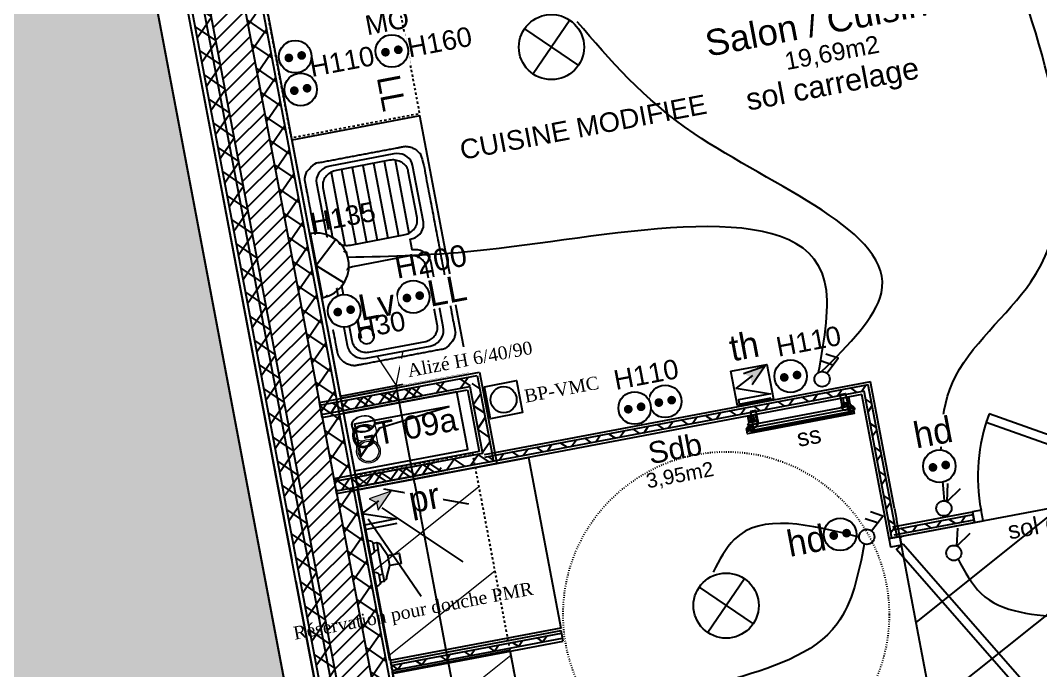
# Model space of a CAD drawing. Header units: centimetres. Extents: x 197412 to 267601, y -375791 to -305433.
# Drawn here: x 230265 to 234959, y -335542 to -332549 of the extents above; entities that cross this region are included whole.
import ezdxf

# ---------------------------------------------------------------- set-up
doc = ezdxf.new("R2010")
doc.units = ezdxf.units.CM
doc.linetypes.add('Style de ligne -1', pattern=[0.41664, 0.20828, -0.20836])
doc.linetypes.add('Style de ligne -5', pattern=[0.20828, 0.069425, -0.138855])
for name, color, linetype in [('3-BAT C-Niveau 0', 250, 'Continuous'), ('prlm-CHAUFF-CONV', 1, 'Continuous'), ('prlm-EAU-CHU', 42, 'Continuous'), ('prlm-GT', 242, 'Continuous'), ('prlm-MOD', 64, 'Continuous'), ('prlm-MOD-PB', 123, 'Continuous'), ('prlm-VMC', 62, 'Continuous')]:
    doc.layers.add(name, color=color, linetype=linetype)
for name, color, linetype, lineweight in [('FAUX PLAFOND', 9, 'Continuous', 25), ('prlm-ELEC-CFA', 1, 'Continuous', 25), ('prlm-ELEC-CFO', 1, 'Continuous', 25)]:
    doc.layers.add(name, color=color, linetype=linetype, lineweight=lineweight)
doc.styles.add('Arial', font='arial.ttf')
doc.styles.add('Geneva', font='arial.ttf')
doc.styles.add('Helvetica', font='arial.ttf')
doc.styles.add('prlm-elec-cfa', font='comic.ttf', dxfattribs={"height": 12})
doc.styles.add('prlm-elec-cfo', font='comic.ttf', dxfattribs={"height": 12})
doc.styles.add('prlm-vmc', font='pala.ttf', dxfattribs={"height": 14})
doc.styles.get("Standard").update_dxf_attribs({"font": 'ARIALUNI.TTF', "height": 100})
pattern_1 = [(218.65981, (82441.66, 127994.64), (-199.24783, 287.75041), [])]

# ---------------------------------------------------------------- blocks, each defined once
blk = doc.blocks.new('Groupe-485-1')
at = {"linetype": 'Continuous'}
h = blk.add_hatch(dxfattribs=at)
h.set_pattern_fill('02_ISOLANT', color=256, angle=10.7236, style=0, pattern_type=2)
h.set_pattern_definition([(55.723595, (0, 0), (-6.6106423, 4.5054865), []), (145.723595, (0, 0), (4.5054865, 6.6106423), [])])
h.paths.add_polyline_path([(14920.12, -46231.48), (14920.94, -46235.8), (14966.86, -46227.1), (14970.37, -46221.96)])
h = blk.add_hatch(dxfattribs=at)
h.set_pattern_fill('02_ISOLANT', color=256, angle=-169.2764, style=0, pattern_type=2)
h.set_pattern_definition([(-124.276405, (0, 0), (6.6106423, -4.5054865), []), (-34.276405, (0, 0), (-4.5054865, -6.6106423), [])])
h.paths.add_polyline_path([(14977.85, -46261.49), (14972.71, -46257.99), (14926.79, -46266.68), (14927.61, -46271.01)])
for p, q in [((14919.88, -46230.2), (14971.4, -46220.44)), ((14920.12, -46231.48), (14970.37, -46221.96)), ((14920.12, -46231.48), (14970.37, -46221.96)), ((14920.94, -46235.8), (14966.86, -46227.1)), ((14920.94, -46235.8), (14966.86, -46227.1)), ((14921.31, -46237.75), (14926.55, -46265.4)), ((14972.71, -46257.99), (14926.79, -46266.68)), ((14972.71, -46257.99), (14926.79, -46266.68)), ((14977.85, -46261.49), (14927.61, -46271.01)), ((14977.85, -46261.49), (14927.61, -46271.01)), ((14979.37, -46262.53), (14927.85, -46272.28))]:
    blk.add_line(p, q, dxfattribs=at)
at = {"linetype": 'Continuous', "lineweight": 25}
for p, q in [((14919.88, -46230.2), (14971.4, -46220.44)), ((14921.18, -46237.08), (14919.88, -46230.2)), ((14921.18, -46237.08), (14965.83, -46228.62)), ((14971.19, -46256.95), (14926.54, -46265.41)), ((14979.37, -46262.53), (14927.85, -46272.28)), ((14926.54, -46265.41), (14927.85, -46272.28))]:
    blk.add_line(p, q, dxfattribs=at)
blk = doc.blocks.new('xi.LL')
at = {"color": 0, "lineweight": 5}
blk.add_wipeout([(-7.5, -7.5), (7.5, -7.5), (7.5, 7.5), (-7.5, 7.5)], dxfattribs=at).dxf.layer = 'prlm-ELEC-CFO'
at = {"layer": 'prlm-ELEC-CFO', "color": 0, "linetype": 'ByBlock', "lineweight": 5, "const_width": 2}
for points in [[(-4, 0, 1), (-2, 0, 1)], [(2, 0, 1), (4, 0, 1)]]:
    blk.add_lwpolyline(points, format="xyb", close=True, dxfattribs=at)
at = {"layer": 'prlm-ELEC-CFO', "color": 0, "linetype": 'ByBlock', "lineweight": -2}
blk.add_circle((0, 0), 7.5, dxfattribs=at)
blk = doc.blocks.new('xi.LV')
at = {"color": 0, "lineweight": 5}
blk.add_wipeout([(-7.5, -7.5), (7.5, -7.5), (7.5, 7.5), (-7.5, 7.5)], dxfattribs=at).dxf.layer = 'prlm-ELEC-CFO'
at = {"layer": 'prlm-ELEC-CFO', "color": 0, "linetype": 'ByBlock', "lineweight": 5, "const_width": 2}
for points in [[(-4, 0, 1), (-2, 0, 1)], [(2, 0, 1), (4, 0, 1)]]:
    blk.add_lwpolyline(points, format="xyb", close=True, dxfattribs=at)
at = {"layer": 'prlm-ELEC-CFO', "color": 0, "linetype": 'ByBlock', "lineweight": -2}
blk.add_circle((0, 0), 7.5, dxfattribs=at)
blk = doc.blocks.new('xi.PC')
at = {"color": 0, "lineweight": 5}
blk.add_wipeout([(-7.5, -7.5), (7.5, -7.5), (7.5, 7.5), (-7.5, 7.5)], dxfattribs=at).dxf.layer = 'prlm-ELEC-CFO'
at = {"layer": 'prlm-ELEC-CFO', "color": 0, "linetype": 'ByBlock', "lineweight": 5, "const_width": 2}
for points in [[(-4, 0, 1), (-2, 0, 1)], [(2, 0, 1), (4, 0, 1)]]:
    blk.add_lwpolyline(points, format="xyb", close=True, dxfattribs=at)
at = {"layer": 'prlm-ELEC-CFO', "color": 0, "linetype": 'ByBlock', "lineweight": -2}
blk.add_circle((0, 0), 7.5, dxfattribs=at)
blk = doc.blocks.new('xi.VV')
at = {"layer": 'prlm-ELEC-CFO', "color": 0}
blk.add_lwpolyline([(6.95, 3.42), (0.01, -1.13), (1.91, 6.95)], dxfattribs=at)
blk.add_circle((-2, -4), 3.5, dxfattribs=at)
blk = doc.blocks.new('xi.PCHT')
at = {"color": 0, "lineweight": 5}
blk.add_wipeout([(-7.5, -7.5), (7.5, -7.5), (7.5, 7.5), (-7.5, 7.5)], dxfattribs=at).dxf.layer = 'prlm-ELEC-CFO'
at = {"layer": 'prlm-ELEC-CFO', "color": 0, "linetype": 'ByBlock', "lineweight": 5, "const_width": 2}
for points in [[(-4, 0, 1), (-2, 0, 1)], [(2, 0, 1), (4, 0, 1)]]:
    blk.add_lwpolyline(points, format="xyb", close=True, dxfattribs=at)
at = {"layer": 'prlm-ELEC-CFO', "color": 0, "linetype": 'ByBlock', "lineweight": -2}
blk.add_circle((0, 0), 7.5, dxfattribs=at)
blk = doc.blocks.new('xi.PCHD')
at = {"color": 0, "lineweight": 5}
blk.add_wipeout([(-7.5, -7.5), (7.5, -7.5), (7.5, 7.5), (-7.5, 7.5)], dxfattribs=at).dxf.layer = 'prlm-ELEC-CFO'
at = {"layer": 'prlm-ELEC-CFO', "color": 0, "linetype": 'ByBlock', "lineweight": 5, "const_width": 2}
for points in [[(-4, 0, 1), (-2, 0, 1)], [(2, 0, 1), (4, 0, 1)]]:
    blk.add_lwpolyline(points, format="xyb", close=True, dxfattribs=at)
at = {"layer": 'prlm-ELEC-CFO', "color": 0, "linetype": 'ByBlock', "lineweight": -2}
blk.add_circle((0, 0), 7.5, dxfattribs=at)
blk = doc.blocks.new('xi.DA')
at = {"layer": 'prlm-ELEC-CFO', "color": 0}
for points in [[(0.61, -1.67), (7.04, 4.05), (1.81, 7.01)], [(4.05, 1.39), (-1.17, 4.34)]]:
    blk.add_lwpolyline(points, dxfattribs=at)
blk.add_circle((-2, -4), 3.5, dxfattribs=at)
blk = doc.blocks.new('xi.PTCE')
at = {"layer": 'prlm-ELEC-CFO', "color": 0}
for points in [[(-10.61, 10.61), (10.61, -10.61)], [(10.61, 10.61), (-10.61, -10.61)]]:
    blk.add_lwpolyline(points, dxfattribs=at)
at = {"layer": 'prlm-ELEC-CFO', "color": 0, "linetype": 'ByBlock'}
blk.add_circle((0, 0), 15, dxfattribs=at)
blk = doc.blocks.new('xi.ECAP')
at = {"color": 0}
blk.add_wipeout([(-15, 0), (-10.13, 11.06), (0, 15), (10.13, 11.06), (15, 0)], dxfattribs=at).dxf.layer = 'prlm-ELEC-CFO'
at = {"layer": 'prlm-ELEC-CFO', "color": 0, "linetype": 'ByBlock', "lineweight": -2, "flags": 128}
blk.add_lwpolyline([(15, 0, 1), (-15, 0)], format="xyb", close=True, dxfattribs=at)
at = {"layer": 'prlm-ELEC-CFO', "color": 0}
blk.add_lwpolyline([(-10.13, 11.06), (0, 0), (10.13, 11.06)], dxfattribs=at)
blk = doc.blocks.new('xi.PR')
at = {"layer": 'prlm-ELEC-CFO', "lineweight": 5}
blk.add_hatch(color=0, dxfattribs=at).paths.add_polyline_path([(-3, 6), (-0.1, 3.7), (0, 0), (7.5, 7.5)])
at = {"layer": 'prlm-ELEC-CFO', "color": 0, "lineweight": 5, "flags": 128}
blk.add_lwpolyline([(-3, 6), (-0.1, 3.7), (0, 0), (7.5, 7.5)], close=True, dxfattribs=at)
at = {"layer": 'prlm-ELEC-CFO', "color": 0}
blk.add_lwpolyline([(0.95, 4.23), (-7.5, 0), (7.5, -5.5), (-7.5, -5.5), (-7.5, -7.5), (7.5, -7.5)], dxfattribs=at)
blk = doc.blocks.new('xi.dchrob')
at = {"layer": 'prlm-MOD', "color": 161}
for p, q in [((8.16, -2.3), (8.16, 2.3)), ((13.38, 1.16), (13.38, -1.16))]:
    blk.add_line(p, q, dxfattribs=at)
for points in [[(0, 10.66), (0, 4.16)], [(4.19, -5.66), (4.19, 5.66)], [(5.77, 7.56), (8.16, 2.38)], [(0, -4.16), (0, -10.66)], [(5.77, -7.26), (8.16, -2.37)]]:
    blk.add_lwpolyline(points, dxfattribs=at)
for points in [[(2.5, 9.16), (4.19, 9.16), (4.19, 5.66), (2.5, 5.66)], [(13.38, -2.37), (8.16, -2.37), (8.16, 2.38), (13.38, 2.38)], [(2.5, -5.66), (4.19, -5.66), (4.19, -9.16), (2.5, -9.16)]]:
    blk.add_lwpolyline(points, close=True, dxfattribs=at)
for centre, radius, start, end in [((0, 7.41), 3.25, 32.579, 90), ((0, 7.41), 3.25, 270, 327.421), ((4.65, 7.56), 1.13, 0, 114.0743), ((0, -7.41), 3.25, 32.579, 90), ((0, -7.41), 3.25, 270, 327.421), ((4.65, -7.26), 1.13, 245.9257, 360)]:
    blk.add_arc(centre, radius, start, end, dxfattribs=at)
blk = doc.blocks.new('xi.cee1')
at = {"layer": 'prlm-EAU-CHU', "color": 0, "lineweight": 13}
for p, q in [((7.43, 5), (2.17, 5)), ((12.09, 5.34), (8.77, 5.34)), ((2.17, -5), (7.43, -5)), ((8.77, -5.34), (12.09, -5.34))]:
    blk.add_line(p, q, dxfattribs=at)
for radius in [5.45, 4.69]:
    blk.add_circle((0, 0), radius, dxfattribs=at)
for centre, radius, start, end in [((10.09, 0.78), 4.99, 122.4397, 169.5051), ((8.79, 2.49), 2.86, 90.508, 118.9381), ((6.35, 0), 5.87, 317.8112, 42.1667), ((6.14, 0), 6.3, 318.9248, 41.0752), ((10.09, -0.78), 4.99, 190.4949, 237.5603), ((8.79, -2.49), 2.86, 241.0619, 269.492)]:
    blk.add_arc(centre, radius, start, end, dxfattribs=at)
for centre, major_axis, ratio in [((12.84, 0), (0, -5.44), 0.708306), ((12.94, 0), (0, -5.05), 0.707331)]:
    blk.add_ellipse(centre, major_axis=major_axis, ratio=ratio, dxfattribs=at)
blk = doc.blocks.new('xi.be')
at = {"layer": 'prlm-VMC', "color": 0, "linetype": 'ByBlock', "lineweight": 5, "flags": 128}
blk.add_lwpolyline([(-6.17, -15), (6.17, -15), (0, 0)], close=True, dxfattribs=at)
at = {"layer": 'prlm-VMC', "color": 0, "linetype": 'ByBlock', "lineweight": 5}
blk.add_solid([(0, -1), (5.17, -14), (-5.17, -14), (0, -1)], dxfattribs=at)
blk = doc.blocks.new('xi.bp-vmc-cui')
at = {"layer": 'prlm-VMC', "color": 0, "linetype": 'ByBlock', "lineweight": -2, "flags": 128}
blk.add_lwpolyline([(-7.5, 7.5), (7.5, 7.5), (7.5, -7.5), (-7.5, -7.5)], close=True, dxfattribs=at)
at = {"layer": 'prlm-VMC', "color": 0, "linetype": 'ByBlock', "lineweight": -2}
blk.add_circle((0, 0), 6, dxfattribs=at)
blk = doc.blocks.new('xi.TH')
at = {"color": 0, "lineweight": 5}
blk.add_wipeout([(-7.5, -7.5), (7.5, -7.5), (7.5, 7.5), (-7.5, 7.5)], dxfattribs=at).dxf.layer = 'prlm-ELEC-CFA'
at = {"layer": 'prlm-ELEC-CFA', "lineweight": 5}
blk.add_hatch(color=0, dxfattribs=at).paths.add_polyline_path([(-3, 6), (-0.1, 3.7), (0, 0), (7.5, 7.5)])
at = {"layer": 'prlm-ELEC-CFA', "color": 0}
for points in [[(-3, 6), (7.5, 7.5), (0, 0)], [(0.95, 4.23), (-7.5, 0), (7.5, -5.5), (-7.5, -5.5), (-7.5, -7.5), (7.5, -7.5)]]:
    blk.add_lwpolyline(points, dxfattribs=at)
blk = doc.blocks.new('xi.tsl-050-050')
at = {"layer": 'prlm-CHAUFF-CONV', "linetype": 'ByBlock', "lineweight": -2}
h = blk.add_hatch(color=0, dxfattribs=at)
edge = h.paths.add_edge_path()
edge.add_arc((-23.5, 7.5), 1.5, 0, 360)
edge = h.paths.add_edge_path(flags=17)
edge.add_arc((-23.5, 7.5), 1, 0, 360)
edge = h.paths.add_edge_path()
edge.add_arc((23.5, 7.5), 1.5, 0, 360)
edge = h.paths.add_edge_path(flags=17)
edge.add_arc((23.5, 7.5), 1, 0, 360)
at = {"layer": 'prlm-CHAUFF-CONV', "color": 0, "linetype": 'ByBlock', "lineweight": -2, "flags": 128}
for points in [[(23.5, 9), (-23.5, 9)], [(23.5, 6), (-23.5, 6)]]:
    blk.add_lwpolyline(points, dxfattribs=at)
at = {"layer": 'prlm-CHAUFF-CONV', "color": 0, "linetype": 'ByBlock', "lineweight": -2}
for points in [[(-19.73, 0), (-22.27, 0), (-22.27, 6), (-19.73, 6)], [(19.73, 0), (22.27, 0), (22.27, 6), (19.73, 6)]]:
    blk.add_lwpolyline(points, close=True, dxfattribs=at)
for centre, radius in [((-23.5, 7.5), 1.5), ((-23.5, 7.5), 1), ((23.5, 7.5), 1.5), ((23.5, 7.5), 1)]:
    blk.add_circle(centre, radius, dxfattribs=at)
blk = doc.blocks.new('Groupe-148-1')
at = {"linetype": 'Continuous'}
for p, q in [((14949.47, -46269.96), (14988.45, -46276.86)), ((14948.59, -46278.71), (14985.91, -46303.68)), ((14942.34, -46283.88), (14966.7, -46319.34))]:
    blk.add_line(p, q, dxfattribs=at)
at = {"linetype": 'Continuous', "flags": 128}
blk.add_lwpolyline([(14952.33, -46349.06), (14937.44, -46270.46), (15016.05, -46255.58), (15030.93, -46334.18)], close=True, dxfattribs=at)
blk = doc.blocks.new('Groupe-150-1')
at = {"linetype": 'Continuous'}
for p, q in [((14949.47, -46269.96), (14988.45, -46276.86)), ((14948.59, -46278.71), (14985.91, -46303.68)), ((14942.34, -46283.88), (14966.7, -46319.34))]:
    blk.add_line(p, q, dxfattribs=at)
at = {"linetype": 'Continuous', "flags": 128}
blk.add_lwpolyline([(14952.33, -46349.06), (14937.44, -46270.46), (15016.05, -46255.58), (15030.93, -46334.18)], close=True, dxfattribs=at)
blk = doc.blocks.new('Groupe-159-1')
at = {"linetype": 'Continuous', "flags": 128}
blk.add_lwpolyline([(14968.36, -46433.18), (14953.5, -46354.57), (15007.54, -46344.35), (15022.41, -46422.96)], close=True, dxfattribs=at)
at = {"linetype": 'Continuous'}
for centre, major_axis in [((14986.6, -46388.91), (-23.34, -4.41)), ((14967.08, -46392.5), (-0.28, 1.47)), ((14977.12, -46390.81), (-0.46, 2.46))]:
    blk.add_ellipse(centre, major_axis=major_axis, ratio=1, dxfattribs=at)
blk.add_open_spline([(14973.62, -46369.51), (14968.63, -46377.04), (14971.43, -46392.39), (14974.04, -46405.64), (14981.6, -46411.71)], degree=2, dxfattribs=at)
blk = doc.blocks.new('Groupe-160-1')
at = {"linetype": 'Continuous'}
for p, q in [((15160.71, -46228.19), (15161.39, -46231.77)), ((15162.43, -46227.86), (15163.08, -46231.31)), ((15116.7, -46243.41), (15165.83, -46234.11)), ((15117.86, -46236.3), (15118.52, -46239.82)), ((15119.58, -46235.98), (15120.16, -46239.08))]:
    blk.add_line(p, q, dxfattribs=at)
at = {"linetype": 'Continuous', "flags": 128}
for points in [[(15164.83, -46231.54), (15163.27, -46230.27), (15160.77, -46230.77), (15159.84, -46232.53), (15161.41, -46233.79), (15163.9, -46233.3)], [(15159.85, -46228.35), (15163.44, -46227.67), (15164.05, -46230.9), (15160.46, -46231.58)], [(15116.47, -46242.21), (15165.6, -46232.9), (15166.06, -46235.32), (15116.93, -46244.62)], [(15117, -46236.46), (15120.51, -46235.8), (15121.11, -46238.99), (15117.6, -46239.65)], [(15116.91, -46240.62), (15118.47, -46241.88), (15120.96, -46241.38), (15121.89, -46239.62), (15120.33, -46238.36), (15117.83, -46238.85)]]:
    blk.add_lwpolyline(points, close=True, dxfattribs=at)
at = {"insert": (15144.39, -46241.81), "char_height": 7.993, "width": 24.9991, "attachment_point": 2, "rotation": 10.6809, "line_spacing_factor": 1.060906, "style": 'Geneva'}
blk.add_mtext('ss', dxfattribs=at)
blk = doc.blocks.new('Evier 01 100x60')
at = {"linetype": 'Continuous'}
for p, q in [((7.88, -15), (42.12, -15)), ((42.12, -15), (42.5, -15)), ((7.5, -20), (42.5, -20)), ((7.5, -25), (42.5, -25)), ((7.5, -30), (42.5, -30)), ((7.5, -35), (42.5, -35)), ((7.5, -40), (42.5, -40)), ((7.88, -45), (42.12, -45)), ((42.12, -45), (42.5, -45))]:
    blk.add_line(p, q, dxfattribs=at)
at = {"linetype": 'Continuous', "flags": 128}
for points in [[(-10, 0), (110, 0), (110, -60), (-10, -60)], [(50, -15), (50.11, -13.7), (50.45, -12.43), (51, -11.25), (51.75, -10.18), (52.68, -9.25), (53.75, -8.5), (54.93, -7.95), (56.2, -7.61), (57.5, -7.5), (87.5, -7.5), (88.8, -7.61), (90.07, -7.95), (91.25, -8.5), (92.32, -9.25), (93.25, -10.18), (94, -11.25), (94.55, -12.43), (94.89, -13.7), (95, -15), (95, -45), (94.89, -46.3), (94.55, -47.57), (94, -48.75), (93.25, -49.82), (92.32, -50.75), (91.25, -51.5), (90.07, -52.05), (88.8, -52.39), (87.5, -52.5), (57.5, -52.5), (56.2, -52.39), (54.93, -52.05), (53.75, -51.5), (52.68, -50.75), (51.75, -49.82), (51, -48.75), (50.45, -47.57), (50.11, -46.3), (50, -45), (50, -45), (45, -45), (44.9, -46.3), (44.6, -47.57), (44.11, -48.75), (43.44, -49.82), (42.62, -50.75), (41.67, -51.5), (40.61, -52.05), (39.49, -52.39), (38.33, -52.5), (11.67, -52.5), (10.51, -52.39), (9.39, -52.05), (8.33, -51.5), (7.38, -50.75), (6.56, -49.82), (5.89, -48.75), (5.4, -47.57), (5.1, -46.3), (5, -45), (5, -15), (5, -15), (5.1, -13.7), (5.4, -12.43), (5.89, -11.25), (6.56, -10.18), (7.38, -9.25), (8.33, -8.5), (9.39, -7.95), (10.51, -7.61), (11.67, -7.5), (38.33, -7.5), (39.49, -7.61), (40.61, -7.95), (41.67, -8.5), (42.62, -9.25), (43.44, -10.18), (44.11, -11.25), (44.6, -12.43), (44.9, -13.7), (45, -15), (50, -15)], [(35.83, -10), (36.41, -10.03), (36.99, -10.11), (37.56, -10.26), (38.11, -10.45), (38.65, -10.7), (39.17, -11), (39.66, -11.36), (40.12, -11.75), (40.55, -12.2), (40.94, -12.68), (41.29, -13.2), (41.61, -13.75), (41.88, -14.33), (42.1, -14.93), (42.27, -15.56), (42.4, -16.2), (42.47, -16.85), (42.5, -17.5), (42.5, -42.5), (42.5, -42.5), (42.47, -43.15), (42.4, -43.8), (42.27, -44.44), (42.1, -45.07), (41.88, -45.67), (41.61, -46.25), (41.29, -46.8), (40.94, -47.32), (40.55, -47.8), (40.12, -48.25), (39.66, -48.64), (39.17, -49), (38.65, -49.3), (38.11, -49.55), (37.56, -49.74), (36.99, -49.89), (36.41, -49.97), (35.83, -50), (14.17, -50), (13.59, -49.97), (13.01, -49.89), (12.44, -49.74), (11.89, -49.55), (11.35, -49.3), (10.83, -49), (10.34, -48.64), (9.88, -48.25), (9.45, -47.8), (9.06, -47.32), (8.71, -46.8), (8.39, -46.25), (8.12, -45.67), (7.9, -45.07), (7.73, -44.44), (7.6, -43.8), (7.53, -43.15), (7.5, -42.5), (7.5, -17.5), (7.53, -16.85), (7.6, -16.2), (7.73, -15.56), (7.9, -14.93), (8.12, -14.33), (8.39, -13.75), (8.71, -13.2), (9.06, -12.68), (9.45, -12.2), (9.88, -11.75), (10.34, -11.36), (10.83, -11), (11.35, -10.7), (11.89, -10.45), (12.44, -10.26), (13.01, -10.11), (13.59, -10.03), (14.17, -10), (35.83, -10)], [(85.83, -10), (86.41, -10.03), (86.99, -10.1), (87.56, -10.23), (88.11, -10.4), (88.65, -10.62), (89.17, -10.89), (89.66, -11.21), (90.12, -11.56), (90.55, -11.95), (90.94, -12.38), (91.29, -12.84), (91.61, -13.33), (91.88, -13.85), (92.1, -14.39), (92.27, -14.94), (92.4, -15.51), (92.47, -16.09), (92.5, -16.67), (92.5, -43.33), (92.5, -43.33), (92.47, -43.91), (92.4, -44.49), (92.27, -45.06), (92.1, -45.61), (91.88, -46.15), (91.61, -46.67), (91.29, -47.16), (90.94, -47.62), (90.55, -48.05), (90.12, -48.44), (89.66, -48.79), (89.17, -49.11), (88.65, -49.38), (88.11, -49.6), (87.56, -49.77), (86.99, -49.9), (86.41, -49.97), (85.83, -50), (59.17, -50), (59.17, -50), (58.59, -49.97), (58.01, -49.9), (57.44, -49.77), (56.89, -49.6), (56.35, -49.38), (55.83, -49.11), (55.34, -48.79), (54.88, -48.44), (54.45, -48.05), (54.06, -47.62), (53.71, -47.16), (53.39, -46.67), (53.12, -46.15), (52.9, -45.61), (52.73, -45.06), (52.6, -44.49), (52.53, -43.91), (52.5, -43.33), (52.5, -16.67), (52.53, -16.09), (52.6, -15.51), (52.73, -14.94), (52.9, -14.39), (53.12, -13.85), (53.39, -13.33), (53.71, -12.84), (54.06, -12.38), (54.45, -11.95), (54.88, -11.56), (55.34, -11.21), (55.83, -10.89), (56.35, -10.62), (56.89, -10.4), (57.44, -10.23), (58.01, -10.1), (58.59, -10.03), (59.17, -10), (85.83, -10)]]:
    blk.add_lwpolyline(points, close=True, dxfattribs=at)
at = {"linetype": 'Continuous'}
blk.add_ellipse((85, -17), major_axis=(3.54, 0), ratio=1, dxfattribs=at)
blk.add_open_spline([(89.6, -2.5), (91.72, -2.5), (95.38, -4.69), (97.5, -8.49), (97.5, -30), (97.5, -51.51), (95.38, -55.31), (91.72, -57.5), (50, -57.5), (8.28, -57.5), (4.62, -55.31), (2.5, -51.51), (2.5, -30), (2.5, -8.49), (4.62, -4.69), (8.28, -2.5), (49.47, -2.5), (89.6, -2.5)], degree=2, knots=[0, 0, 0, 0.007967, 0.015935, 0.023902, 0.172105, 0.180072, 0.18804, 0.196007, 0.501992, 0.509959, 0.517926, 0.525894, 0.674097, 0.682064, 0.690032, 0.697999, 1, 1, 1], dxfattribs=at)

msp = doc.modelspace()

# ---------------------------------------------------------------- hatches: boundary and pattern name
at = {"linetype": 'Continuous'}
h = msp.add_hatch(dxfattribs=at)
h.set_pattern_fill('02_ISOLANT', color=256, scale=10, angle=10.7216, style=0, pattern_type=2)
h.set_pattern_definition([(55.721609, (82441.66, 127994.64), (-66.104861, 45.057156), []), (145.721609, (82441.66, 127994.64), (45.057156, 66.104861), [])])
h.paths.add_polyline_path([(231741.4, -334301.4), (231749.6, -334344.6), (232332.3, -334234.3), (232367.3, -334182.9)])
h = msp.add_hatch(dxfattribs=at)
h.set_pattern_fill('02_ISOLANT', color=256, scale=10, angle=-79.2764, style=0, pattern_type=2)
h.set_pattern_definition([(325.723607, (82441.66, 127994.64), (45.054851, 66.106432), []), (55.723607, (82441.66, 127994.64), (66.106432, -45.054851), [])])
h.paths.add_polyline_path([(232367.3, -334182.9), (232332.3, -334234.3), (232390.8, -334543.1), (232442.2, -334578.2)])
h = msp.add_hatch(dxfattribs=at)
h.set_pattern_fill('02_ISOLANT', color=256, scale=10, angle=-169.2759, style=0, pattern_type=2)
h.set_pattern_definition([(235.724122, (82441.66, 127994.64), (66.106837, -45.054257), []), (325.724122, (82441.66, 127994.64), (-45.054257, -66.106837), [])])
h.paths.add_polyline_path([(234147.4, -334255.3), (234166.6, -334227.2), (232401.2, -334561.6), (232405.6, -334585.2)])
h = msp.add_hatch(dxfattribs=at)
h.set_pattern_fill('02_ISOLANT', color=256, scale=10, angle=100.7236, style=0, pattern_type=2)
h.set_pattern_definition([(145.723595, (82441.66, 127994.64), (-45.054865, -66.106423), []), (235.723595, (82441.66, 127994.64), (-66.106423, 45.054865), [])])
h.paths.add_polyline_path([(234275.6, -334932.2), (234299.2, -334927.7), (234166.6, -334227.2), (234147.4, -334255.3)])
at = {"linetype": 'Continuous', "lineweight": 18}
h = msp.add_hatch(dxfattribs=at)
h.set_pattern_fill('BA 13', color=256, scale=10, style=0, pattern_type=2)
h.set_pattern_definition(pattern_1)
h.paths.add_polyline_path([(231805.8, -334642.7), (232344.8, -334540.6), (232672, -336268), (232132.9, -336370.1)])
at = {"linetype": 'Continuous'}
h = msp.add_hatch(dxfattribs=at)
h.set_pattern_fill('02_ISOLANT', color=256, scale=10, angle=-169.2786, style=0, pattern_type=2)
h.set_pattern_definition([(235.721395, (82441.66, 127994.64), (66.104693, -45.057403), []), (325.721395, (82441.66, 127994.64), (-45.057403, -66.104693), [])])
h.paths.add_polyline_path([(232442.2, -334578.2), (232390.8, -334543.1), (231807.5, -334653.6), (231815.7, -334696.8)])
h = msp.add_hatch(dxfattribs=at)
h.set_pattern_fill('02_ISOLANT', color=256, scale=10, angle=10.7236, style=0, pattern_type=2)
h.set_pattern_definition([(55.723595, (82441.66, 127994.64), (-66.106423, 45.054865), []), (145.723595, (82441.66, 127994.64), (45.054865, 66.106423), [])])
h.paths.add_polyline_path([(234281.4, -334893.4), (234285.9, -334917), (234653.3, -334847.4), (234648.9, -334823.8)])
h = msp.add_hatch(dxfattribs=at)
h.set_pattern_fill('02_ISOLANT', color=256, scale=10, angle=10.7236, style=0, pattern_type=2)
h.set_pattern_definition([(55.723595, (82441.66, 127994.64), (-66.106423, 45.054865), []), (145.723595, (82441.66, 127994.64), (45.054865, 66.106423), [])])
h.paths.add_polyline_path([(231969.7, -335518.6), (231974.1, -335542.2), (232759.7, -335393.4), (232755.3, -335369.8)])
at = {"layer": '3-BAT C-Niveau 0'}
h = msp.add_hatch(dxfattribs=at)
h.set_pattern_fill('TOITURE TERRASSE', color=256, scale=10, style=0, pattern_type=2)
h.set_pattern_definition([(348.838657137, (264648449.54, 71227537.28), (89.223062904, 83.81872092), [5, -302.6575])])
h.paths.add_polyline_path([(226327.5, -338284.3), (231036.1, -337392.6), (231035.6, -337389.6), (231793.2, -337246.1), (228924.2, -322097.3), (225965.8, -322657.6), (227208.8, -329221.3), (224701.1, -329696.2)])
h = msp.add_hatch(dxfattribs=at)
h.set_pattern_fill('TOITURE TERRASSE-1', color=9, scale=10, style=0, pattern_type=2)
h.set_pattern_definition([(348.838657137, (264648452.07, 71227536.78), (89.223062904, 83.81872092), [5, -302.6575]), (348.838657137, (264648452.2, 71227536.76), (89.223062904, 83.81872092), [5, -302.6575]), (348.838657137, (264648455.01, 71227536.2), (89.223062904, 83.81872092), [5, -302.6575]), (348.838657137, (264648455.13, 71227536.18), (89.223062904, 83.81872092), [5, -302.6575]), (318.83865714, (264648449.54, 71227537.28), (208.77989109, 33.989630885), [5, -167.4025]), (318.83865714, (264648450.63, 71227536.33), (208.77989109, 33.989630885), [5, -167.4025]), (318.83865714, (264648450.73, 71227536.24), (208.77989109, 33.989630885), [5, -167.4025]), (318.83865714, (264648452.49, 71227534.7), (208.77989109, 33.989630885), [5, -167.4025]), (318.83865714, (264648452.58, 71227534.62), (208.77989109, 33.989630885), [5, -167.4025]), (278.838657137, (264648397.95, 71227595.92), (130.884040778, -148.235640366), [5, -290.275]), (278.838657137, (264648398.1, 71227595), (130.884040778, -148.235640366), [5, -290.275]), (278.838657137, (264648398.11, 71227594.87), (130.884040778, -148.235640366), [5, -290.275]), (278.838657137, (264648398.58, 71227591.88), (130.884040778, -148.235640366), [5, -290.275]), (278.838657137, (264648398.6, 71227591.75), (130.884040778, -148.235640366), [5, -290.275]), (268.83865714, (264648397.95, 71227595.92), (167.92873515, -106.51143655), [5, -171.53]), (268.83865714, (264648397.94, 71227595.4), (167.92873515, -106.51143655), [5, -171.53]), (268.83865714, (264648397.94, 71227595.26), (167.92873515, -106.51143655), [5, -171.53]), (268.83865714, (264648397.9, 71227593.23), (167.92873515, -106.51143655), [5, -171.53]), (268.83865714, (264648397.9, 71227593.1), (167.92873515, -106.51143655), [5, -171.53])])
h.paths.add_polyline_path([(226327.5, -338284.3), (231036.1, -337392.6), (231035.6, -337389.6), (231793.2, -337246.1), (228924.2, -322097.3), (225965.8, -322657.6), (227208.8, -329221.3), (224701.1, -329696.2)])
h = msp.add_hatch(dxfattribs=at)
h.set_pattern_fill('02_ISOLANT', color=256, scale=10, angle=-79.2764, style=0, pattern_type=2)
h.set_pattern_definition([(325.7236, (82441.66, 127994.64), (45.054858, 66.106428), []), (55.7236, (82441.66, 127994.64), (66.106428, -45.054858), [])])
h.paths.add_polyline_path([(230840.7, -330942.7), (230747.2, -330878.9), (232041.1, -337711), (232119.7, -337696.2)])
h = msp.add_hatch(dxfattribs=at)
h.set_pattern_fill('MURS MACONNERIE-2', color=256, scale=10, style=0, pattern_type=2)
h.set_pattern_definition([(45, (82627.55, 127994.637), (-31.2347524, 39.0434405), [])])
h.paths.add_polyline_path([(231027.7, -331070.1), (230840.7, -330942.7), (232119.7, -337696.2), (232276.9, -337666.4)])
h = msp.add_hatch(dxfattribs=at)
h.set_pattern_fill('02_ISOLANT', color=256, scale=10, angle=-79.2764, style=0, pattern_type=2)
h.set_pattern_definition([(325.7236, (82441.66, 127994.64), (45.054858, 66.106428), []), (55.7236, (82441.66, 127994.64), (66.106428, -45.054858), [])])
h.paths.add_polyline_path([(231121.2, -331133.8), (231027.7, -331070.1), (232276.9, -337666.4), (232355.5, -337651.5)])
at = {"layer": 'FAUX PLAFOND'}
h = msp.add_hatch(dxfattribs=at)
h.set_pattern_fill('BA 13', color=256, scale=10, style=0, pattern_type=2)
h.set_pattern_definition(pattern_1)
h.paths.add_polyline_path([(232933.3, -336218.5), (234500.1, -335921.8), (234311.7, -334925.3), (236910.3, -334433.2), (237113.3, -335505.1), (237341.1, -336708.3), (236741.8, -336820.7), (236496.5, -335525.1), (235789.4, -335659.1), (236032.6, -336955.1), (234742.7, -337199.9), (234677.4, -336855.1), (233110.2, -337151.9)])

# ---------------------------------------------------------------- linework, layer by layer
at = {"linetype": 'Continuous'}
for p, q in [((231739, -334288.6), (232377.7, -334167.7)), ((231741.4, -334301.4), (232367.3, -334182.9)), ((231741.4, -334301.4), (232367.3, -334182.9)), ((232367.3, -334182.9), (232442.2, -334578.2)), ((232367.3, -334182.9), (232442.2, -334578.2)), ((232377.7, -334167.7), (232457.4, -334588.5)), ((231749.6, -334344.6), (232332.3, -334234.3)), ((231749.6, -334344.6), (232332.3, -334234.3)), ((232332.3, -334234.3), (232390.8, -334543.1)), ((232332.3, -334234.3), (232390.8, -334543.1)), ((234166.6, -334227.2), (232401.2, -334561.6)), ((234166.6, -334227.2), (232401.2, -334561.6)), ((234299.2, -334927.7), (234166.6, -334227.2)), ((234299.2, -334927.7), (234166.6, -334227.2)), ((234147.4, -334255.3), (232405.6, -334585.2)), ((234147.4, -334255.3), (232405.6, -334585.2)), ((234137.1, -334270.5), (232408, -334597.9)), ((234262.9, -334934.6), (234137.1, -334270.5)), ((234275.6, -334932.2), (234147.4, -334255.3)), ((234275.6, -334932.2), (234147.4, -334255.3)), ((234723.1, -334360.4), (234709.6, -334398)), ((235504.6, -334639.7), (234723.1, -334360.4)), ((234709.6, -334398), (235491.2, -334677.4)), ((232390.8, -334543.1), (231807.5, -334653.6)), ((232390.8, -334543.1), (231807.5, -334653.6)), ((232442.2, -334578.2), (231815.7, -334696.8)), ((232442.2, -334578.2), (231815.7, -334696.8)), ((232457.4, -334588.5), (231818.1, -334709.6)), ((234279, -334880.6), (234646.5, -334811)), ((234685.8, -334803.6), (234646.5, -334811)), ((234646.5, -334811), (234655.8, -334860.2)), ((234695.1, -334852.7), (234685.8, -334803.6)), ((234281.4, -334893.4), (234648.9, -334823.8)), ((234281.4, -334893.4), (234648.9, -334823.8)), ((234285.9, -334917), (234653.3, -334847.4)), ((234285.9, -334917), (234653.3, -334847.4)), ((234655.8, -334860.2), (234695.1, -334852.7)), ((231967.2, -335505.8), (232752.9, -335357.1)), ((231969.7, -335518.6), (232755.3, -335369.8)), ((231969.7, -335518.6), (232755.3, -335369.8)), ((231974.1, -335542.2), (232759.7, -335393.4)), ((231974.1, -335542.2), (232759.7, -335393.4))]:
    msp.add_line(p, q, dxfattribs=at)
at = {"linetype": 'Continuous', "lineweight": 25}
for p, q in [((231739, -334288.6), (232377.7, -334167.7)), ((232377.7, -334167.7), (232457.4, -334588.5)), ((231752, -334357.4), (232321.9, -334249.5)), ((232321.9, -334249.5), (232375.6, -334532.8)), ((234176.9, -334212.1), (232398.7, -334548.8)), ((234287.5, -334796.1), (234176.9, -334212.1)), ((234137.1, -334270.5), (232408, -334597.9)), ((234262.9, -334934.6), (234137.1, -334270.5)), ((232375.6, -334532.8), (231805.1, -334640.8)), ((232457.4, -334588.5), (231818.1, -334709.6)), ((234279, -334880.6), (234646.5, -334811)), ((234287.6, -334796.4), (234296.8, -334845.3)), ((234655.8, -334860.2), (234646.5, -334811)), ((234312, -334925.3), (234296.9, -334845.5)), ((234288.3, -334929.8), (234655.8, -334860.2)), ((234312, -334925.3), (234262.9, -334934.6)), ((231967.2, -335505.8), (232752.9, -335357.1)), ((232762.2, -335406.2), (232752.9, -335357.1)), ((231976.5, -335555), (232762.2, -335406.2))]:
    msp.add_line(p, q, dxfattribs=at)
at = {"linetype": 'Style de ligne -1', "ltscale": 50.8, "flags": 128}
for points in [[(231399.9, -332500.8), (231989.4, -332388.9), (232101.3, -332978.3), (231511.9, -333090.3)], [(231805.8, -334642.7), (232344.8, -334540.6), (232672, -336268), (232132.9, -336370.1)]]:
    msp.add_lwpolyline(points, close=True, dxfattribs=at)
at = {"linetype": 'Continuous', "flags": 128}
for points in [[(232237.9, -334325.6), (231802.7, -334408), (231830.7, -334555.9), (231918.6, -334424.8)], [(234312, -334925.3), (234319.4, -334964.6), (234270.3, -334973.9), (234262.9, -334934.6)], [(234327, -334958), (234872.8, -335583.3), (234842.6, -335609.6), (234296.8, -334984.3)]]:
    msp.add_lwpolyline(points, close=True, dxfattribs=at)
at = {"ltscale": 50.8, "flags": 128}
msp.add_lwpolyline([(232933.3, -336218.5), (234500.1, -335921.8), (234311.7, -334925.3), (236910.3, -334433.2), (237113.3, -335505.1), (237341.1, -336708.3), (236741.8, -336820.7), (236496.5, -335525.1), (235789.4, -335659.1), (236032.6, -336955.1), (234742.7, -337199.9), (234677.4, -336855.1), (233110.2, -337151.9)], close=True, dxfattribs=at)
at = {"linetype": 'Style de ligne -5', "ltscale": 50.8}
msp.add_circle((233512.5, -335284.7), 750, dxfattribs=at)
at = {"linetype": 'Continuous'}
msp.add_arc((235501.3, -334649.1), 830.5, 159.6405, 190.7236, dxfattribs=at)
at = {"layer": '3-BAT C-Niveau 0'}
for p, q in [((230723.8, -330863), (232021.4, -337714.8)), ((230723.8, -330863), (231513.4, -335032.3)), ((230747.2, -330878.9), (232041.1, -337711)), ((230840.7, -330942.7), (232119.7, -337696.2)), ((231027.7, -331070.1), (232276.9, -337666.4)), ((231027.7, -331070.1), (232276.9, -337666.4)), ((231121.2, -331133.8), (232355.5, -337651.5)), ((231144.5, -331149.7), (232375.1, -337647.8)), ((231144.5, -331149.7), (231665.5, -333900.7)), ((231674.8, -333949.8), (232331.4, -337416.7)), ((231532, -335130.5), (232021.4, -337714.8))]:
    msp.add_line(p, q, dxfattribs=at)
at = {"layer": '3-BAT C-Niveau 0', "flags": 128}
for points in [[(231886.4, -337737.1), (228924.2, -322097.3), (222940.6, -323230.5), (222901.6, -323024.1), (229091.5, -321851.9), (232092.8, -337698)], [(226327.5, -338284.3), (231036.1, -337392.6), (231035.6, -337389.6), (231793.2, -337246.1), (228924.2, -322097.3), (225965.8, -322657.6), (227208.8, -329221.3), (224701.1, -329696.2)]]:
    msp.add_lwpolyline(points, close=True, dxfattribs=at)
at = {"layer": 'prlm-ELEC-CFO'}
for points in [[(234516.9, -334760.4), (234553.6, -334217.2), (234915.2, -333751.5), (234820, -332246.1)], [(236614, -333490), (235771.2, -333458.5), (235165.5, -332640.9), (234869.3, -332237.5)], [(234579.7, -335029.6), (234684.8, -335186.4), (235086.3, -335297.2)]]:
    msp.add_spline(points, degree=3, dxfattribs=at)
at = {"layer": 'prlm-GT'}
msp.add_lwpolyline([(232272.8, -334258.8), (231751.8, -334357.5), (231802.1, -334623), (232323.1, -334524.3)], close=True, dxfattribs=at)

# ---------------------------------------------------------------- block references
at = {"xscale": -10, "yscale": 10, "zscale": 10, "rotation": 100.7200000000004}
msp.add_blockref('Evier 01 100x60', (231532.3, -333198), dxfattribs=at)
at = {"xscale": 10, "yscale": 10, "zscale": 10}
for name in ['Groupe-160-1', 'Groupe-148-1', 'Groupe-150-1', 'Groupe-159-1']:
    msp.add_blockref(name, (82441.7, 127994.6), dxfattribs=at)
at = {"layer": '3-BAT C-Niveau 0', "xscale": 10, "yscale": 10, "zscale": 10}
msp.add_blockref('Groupe-485-1', (82441.7, 127994.6), dxfattribs=at)
at = {"layer": 'prlm-EAU-CHU', "xscale": 10, "yscale": 10, "zscale": 10, "rotation": 100.7236014113933}
msp.add_blockref('xi.cee1', (231866.6, -334532.8), dxfattribs=at)
at = {"layer": 'prlm-ELEC-CFO', "xscale": 10, "yscale": 10, "zscale": 10}
for name, p, rotation in [('xi.PTCE', (232708.5, -332671.3), 10.72360141139323), ('xi.bp-vmc-cui', (232488.4, -334294.8), 10.72360141139323), ('xi.VV', (234526.8, -334752.3), 10.72360141139323), ('xi.PR', (231911, -334804.2), 10.9089227312728), ('xi.VV', (234572.4, -334957.5), 10.72360141139323), ('xi.PTCE', (233512.1, -335243.1), 10.72360141139323)]:
    msp.add_blockref(name, p, dxfattribs=dict(at, rotation=rotation))
at = {"layer": 'prlm-MOD', "xscale": 10, "yscale": 10, "zscale": 10, "rotation": 10.72360141139323}
msp.add_blockref('xi.dchrob', (231880.4, -335050.4), dxfattribs=at)
at = {"layer": 'prlm-VMC', "xscale": 10, "yscale": 10, "zscale": 10, "rotation": 190.7200000000075}
msp.add_blockref('xi.be', (231993.4, -334230.3), dxfattribs=at)

# ---------------------------------------------------------------- texts
at = {"attachment_point": 2}
for s, insert, char_height, rotation, line_spacing_factor, style in [('Salon / Cuisine\\P{\\H0.6752x;19,69m2}\\P', (233960.6, -332493.1), 120, 10.7236, 0.834288, 'Helvetica'), ('sol carrelage', (233991.7, -332790), 100.872, 10.7236, 0.834288, 'Helvetica'), ('LL', (232024.4, -332872.3), 106.57, 280.725, 1.060906, 'Geneva'), ('Sdb\\P{\\H0.6752x;3,95m2}\\P', (233267.3, -334471), 100, 10.7236, 0.834288, 'Helvetica'), ('sol carrelage', (235115.9, -334800.4), 80, 10.7236, 0.834288, 'Helvetica')]:
    msp.add_mtext(s, dxfattribs=dict(at, insert=insert, char_height=char_height, rotation=rotation, line_spacing_factor=line_spacing_factor, style=style))
at = {"layer": '3-BAT C-Niveau 0', "insert": (231775.1, -334422.1), "char_height": 106.57, "attachment_point": 1, "rotation": 10.7236, "line_spacing_factor": 0.25, "style": 'Geneva'}
msp.add_mtext('GT 09a', dxfattribs=at)
at = {"layer": 'prlm-ELEC-CFO', "lineweight": 25, "style": 'Arial'}
msp.add_text('CUISINE MODIFIEE', height=90, rotation=10.7236, dxfattribs=at).set_placement((232296.9, -333191))
at = {"layer": 'prlm-ELEC-CFO', "insert": (232578.7, -334250.1), "char_height": 60, "attachment_point": 1, "rotation": 10.7236, "style": 'prlm-vmc'}
msp.add_mtext_dynamic_manual_height_columns('BP-VMC', width=101.13, gutter_width=50, heights=[0], dxfattribs=at)
at = {"layer": 'prlm-MOD-PB', "insert": (231516.3, -335341.4), "char_height": 60, "width": 1403.781, "attachment_point": 1, "rotation": 10.7236, "style": 'prlm-vmc'}
msp.add_mtext('Réservation pour douche PMR', dxfattribs=at)

# ---------------------------------------------------------------- next in the draw order: block references
at = {"layer": 'prlm-ELEC-CFO', "xscale": 10, "yscale": 10, "zscale": 10, "rotation": 10.72360141139323}
for name, p in [('xi.PCHT', (231974.3, -332689.4)), ('xi.PCHT', (231554.6, -332866.5)), ('xi.PCHD', (233809.2, -334186.9)), ('xi.PC', (233232.2, -334302.6))]:
    msp.add_blockref(name, p, dxfattribs=at)

# ---------------------------------------------------------------- next in the draw order: texts
at = {"layer": 'prlm-ELEC-CFO', "char_height": 120, "attachment_point": 5, "rotation": 10.7236, "line_spacing_factor": 0.8, "style": 'prlm-elec-cfo', "bg_fill": 3, "box_fill_scale": 1.1, "bg_fill_color": 256, "bg_fill_transparency": 0}
for s, insert in [('LL', (232227.6, -333791.9)), ('hd', (234464, -334445.5)), ('pr', (232125.9, -334763.3)), ('hd', (233881.5, -334944.4))]:
    msp.add_mtext(s, dxfattribs=dict(at, insert=insert))

# ---------------------------------------------------------------- next in the draw order: linework, layer by layer
at = {"layer": 'prlm-ELEC-CFO'}
msp.add_spline([(233951.8, -334165.3), (234226.9, -333803.3), (233364.9, -333069.2), (232827.6, -332554.4)], degree=3, dxfattribs=at)
at = {"layer": 'prlm-VMC'}
msp.add_lwpolyline([(232411.5, -336439), (231993.4, -334230.3)], dxfattribs=at)

# ---------------------------------------------------------------- next in the draw order: block references
at = {"layer": 'prlm-ELEC-CFO', "rotation": 10.72360141139323}
for name, p, xscale, yscale, zscale in [('xi.PCHT', (231529.6, -332715.5), 10, 10, 10), ('xi.LL', (232072.9, -333821.2), 10, 10, 10), ('xi.DA', (233966.1, -334157.2), 10, 10, 10), ('xi.PCHT', (233091.5, -334333.2), 9.999999999999998, 9.999999999999998, 9.999999999999998), ('xi.PCHD', (234493.5, -334601.1), 10, 10, 10), ('xi.PCHD', (234037.1, -334915), 10, 10, 10)]:
    msp.add_blockref(name, p, dxfattribs=dict(at, xscale=xscale, yscale=yscale, zscale=zscale))

# ---------------------------------------------------------------- next in the draw order: texts
at = {"layer": 'prlm-ELEC-CFO'}
for s, p in [('MO', (231861, -332617.3)), ('H160', (232054, -332719.8)), ('H110', (233752.1, -334097.4))]:
    msp.add_text(s, height=90, rotation=10.7236, dxfattribs=at).set_placement(p)

# ---------------------------------------------------------------- next in the draw order: linework, layer by layer
for points in [[(234124.6, -334927.3), (233548.8, -334939.2), (233452.6, -335088.9)], [(234148.3, -334959.7), (234023.1, -335327.1), (233517.4, -335589.1), (232208.5, -335934.7)]]:
    msp.add_spline(points, degree=3, dxfattribs=at)

# ---------------------------------------------------------------- next in the draw order: block references
at = {"layer": 'prlm-ELEC-CFO', "xscale": 10, "yscale": 10, "zscale": 10, "rotation": 10.72360141139323}
msp.add_blockref('xi.DA', (234171.8, -334883.5), dxfattribs=at)

# ---------------------------------------------------------------- next in the draw order: texts
at = {"layer": 'prlm-ELEC-CFO'}
for s, height, p in [('H110', 90, (231605.1, -332809.3)), ('H200', 100, (231998.7, -333738.1)), ('H110', 90, (233004.9, -334250.3))]:
    msp.add_text(s, height=height, rotation=10.7236, dxfattribs=at).set_placement(p)
at = {"layer": 'prlm-ELEC-CFO', "insert": (231905, -333857.6), "char_height": 120, "attachment_point": 5, "rotation": 10.7236, "line_spacing_factor": 0.8, "style": 'prlm-elec-cfo', "bg_fill": 3, "box_fill_scale": 1.1, "bg_fill_color": 256, "bg_fill_transparency": 0}
msp.add_mtext('Lv', dxfattribs=at)

# ---------------------------------------------------------------- next in the draw order: block references
at = {"layer": 'prlm-ELEC-CFO', "xscale": 10, "yscale": 10, "zscale": 10, "rotation": 10.72360141139323}
msp.add_blockref('xi.LV', (231754.8, -333886), dxfattribs=at)

# ---------------------------------------------------------------- next in the draw order: linework, layer by layer
at = {"layer": 'prlm-ELEC-CFO'}
msp.add_spline([(233937.8, -334169.1), (233965.7, -333747.9), (232411.2, -333605.3), (231771.5, -333639.6)], degree=3, dxfattribs=at)

# ---------------------------------------------------------------- next in the draw order: block references
at = {"layer": 'prlm-ELEC-CFA', "xscale": 10, "yscale": 10, "zscale": 10, "rotation": 10.72360141139323}
msp.add_blockref('xi.TH', (233632.6, -334227.2), dxfattribs=at)
at = {"layer": 'prlm-ELEC-CFO', "xscale": 10, "yscale": 10, "zscale": 10, "rotation": 280.7236014113939}
msp.add_blockref('xi.ECAP', (231626.5, -333677.8), dxfattribs=at)

# ---------------------------------------------------------------- next in the draw order: texts
at = {"layer": 'prlm-VMC', "ltscale": 25, "insert": (232333, -334108.3), "char_height": 60, "width": 586.147, "attachment_point": 5, "rotation": 10.7236, "line_spacing_factor": 0.8, "style": 'prlm-vmc', "bg_fill": 2}
msp.add_mtext('Alizé H 6/40/90', dxfattribs=at)

# ---------------------------------------------------------------- next in the draw order: block references
at = {"layer": 'prlm-CHAUFF-CONV', "xscale": 10, "yscale": 10, "zscale": 10, "rotation": 190.7235947438899}
msp.add_blockref('xi.tsl-050-050', (233843.3, -334307.7), dxfattribs=at)

# ---------------------------------------------------------------- next in the draw order: texts
at = {"layer": 'prlm-ELEC-CFO'}
for s, p in [('H135', (231610.3, -333525.8)), ('H30', (231816.6, -334016.3))]:
    msp.add_text(s, height=90, rotation=10.7236, dxfattribs=at).set_placement(p)
at = {"layer": 'prlm-ELEC-CFO', "insert": (233595.3, -334048.4), "char_height": 120, "attachment_point": 5, "rotation": 10.7236, "line_spacing_factor": 0.8, "style": 'prlm-elec-cfa', "bg_fill": 3, "box_fill_scale": 1.1, "bg_fill_color": 256, "bg_fill_transparency": 0}
msp.add_mtext('th', dxfattribs=at)

# ---------------------------------------------------------------- next in the draw order: linework, layer by layer
at = {"layer": 'prlm-ELEC-CFO'}
msp.add_lwpolyline([(233534, -334163.5), (233699.5, -334132.2), (233729.8, -334291.9), (233564.2, -334323.3)], close=True, dxfattribs=at)

doc.saveas('drawing.dxf')
